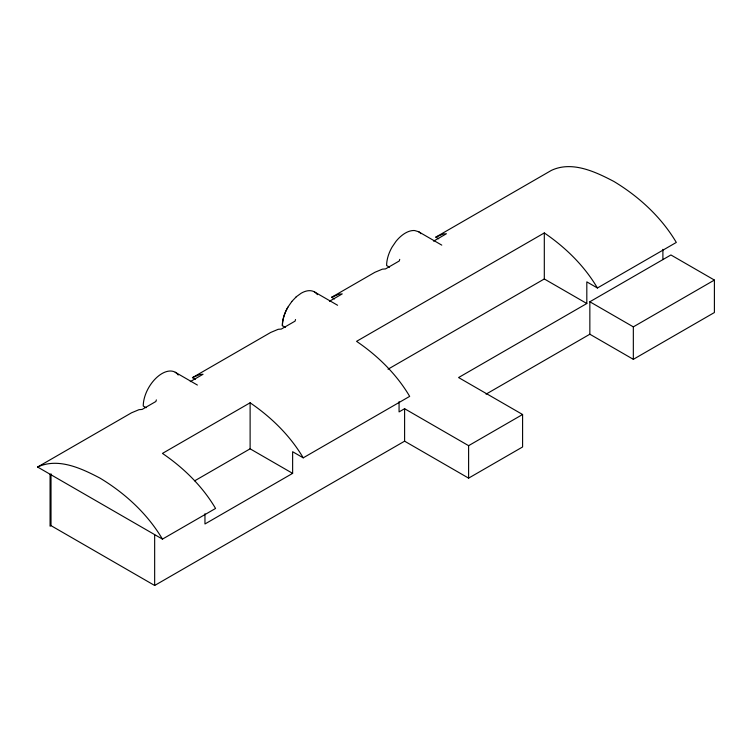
<?xml version="1.0" encoding="UTF-8"?>
<svg xmlns="http://www.w3.org/2000/svg" width="752" height="752" viewBox="0 0 752 752"><rect width="100%" height="100%" fill="white"/><g stroke="black" fill="none" stroke-linecap="round" stroke-linejoin="round"><path stroke-width="1.13" d="M156.36 399.885L155.88 401.493L142.128 409.436L139.017 409.671L131.534 412.801L37.6 467.03L162.451 539.118L215.561 508.455C202.504 486.281 183.629 467.829 162.451 453.409L250.115 402.79C271.293 417.21 290.169 435.662 303.225 457.836L409.671 396.379C396.614 374.214 377.739 355.752 356.561 341.342L544.307 232.941C565.485 247.361 584.36 265.813 597.417 287.988L676.311 242.435C661.318 217.102 638.974 196.582 613.886 181.458C595.377 171.757 572.056 160.684 551.46 170.356L435.822 237.124L438.717 238.788M295.545 319.525L295.066 321.132L281.323 329.066L278.212 329.301L270.729 332.44L192.446 377.636L195.341 379.299M399.726 259.374L399.256 260.982L385.503 268.925L382.392 269.16L374.91 272.29L331.641 297.266L334.537 298.939M291.814 301.524L287.8 307.277A26.499 15.303 -60 0 0 282.31 325.748L282.442 325.672A26.508 15.303 -60 0 1 287.931 307.201M291.682 301.599L296.335 296.749M296.203 296.824L301.185 293.214A26.508 15.303 -60 0 1 317.419 294.662M190.284 381.631L203.049 374.261L199.938 374.496L192.446 377.636M329.47 301.27L342.245 293.9L339.133 294.135L331.641 297.266M433.622 241.138L446.425 233.75L443.313 233.985L435.822 237.124M597.417 287.988L586.814 281.868L586.814 303.517L458.579 377.551L522.593 414.502L522.593 446.97L468.609 478.14L404.604 441.18L154.658 585.479L51.014 525.639L50.074 526.184L50.074 474.371M194.693 480.819L250.115 448.822L292.631 473.365L292.631 451.717L303.225 457.836M388.023 369.204L544.307 278.973L586.814 303.517M292.631 473.365L204.958 523.975L204.958 513.729M522.593 414.502L468.609 445.673L404.604 408.712L399.068 411.908L399.068 401.653M589.85 334.226L589.85 301.768L670.916 254.966L714.4 280.064L714.4 312.531L633.334 359.334L589.85 334.226L486.055 394.151M589.85 301.768L633.334 326.866L714.4 280.064M37.6 467.03C58.195 457.357 81.517 468.43 100.025 478.131C125.114 493.256 147.458 513.785 162.451 539.118M441.772 245.124L418.62 231.748L414.737 230.554A26.517 15.313 -60 0 0 395.984 241.373L392.112 247.051A26.517 15.313 -60 0 0 386.613 265.541L389.508 267.195M314.439 291.898L337.592 305.265M282.442 325.672L285.328 327.346M175.244 372.259L197.391 385.052M146.132 407.706L143.247 406.042A26.508 15.303 -60 0 1 157.14 377.109A26.508 15.303 -60 0 1 178.224 375.022M662.897 249.335L662.897 259.59M633.334 326.866L633.334 359.334M544.307 232.941L544.307 278.973M468.609 445.673L468.609 478.14M404.604 408.712L404.604 441.18M250.115 402.79L250.115 448.822M154.658 534.822L154.658 585.479M51.014 473.835L51.014 525.639M418.62 231.748A26.517 15.313 -60 0 1 420.951 233.684"/></g></svg>
